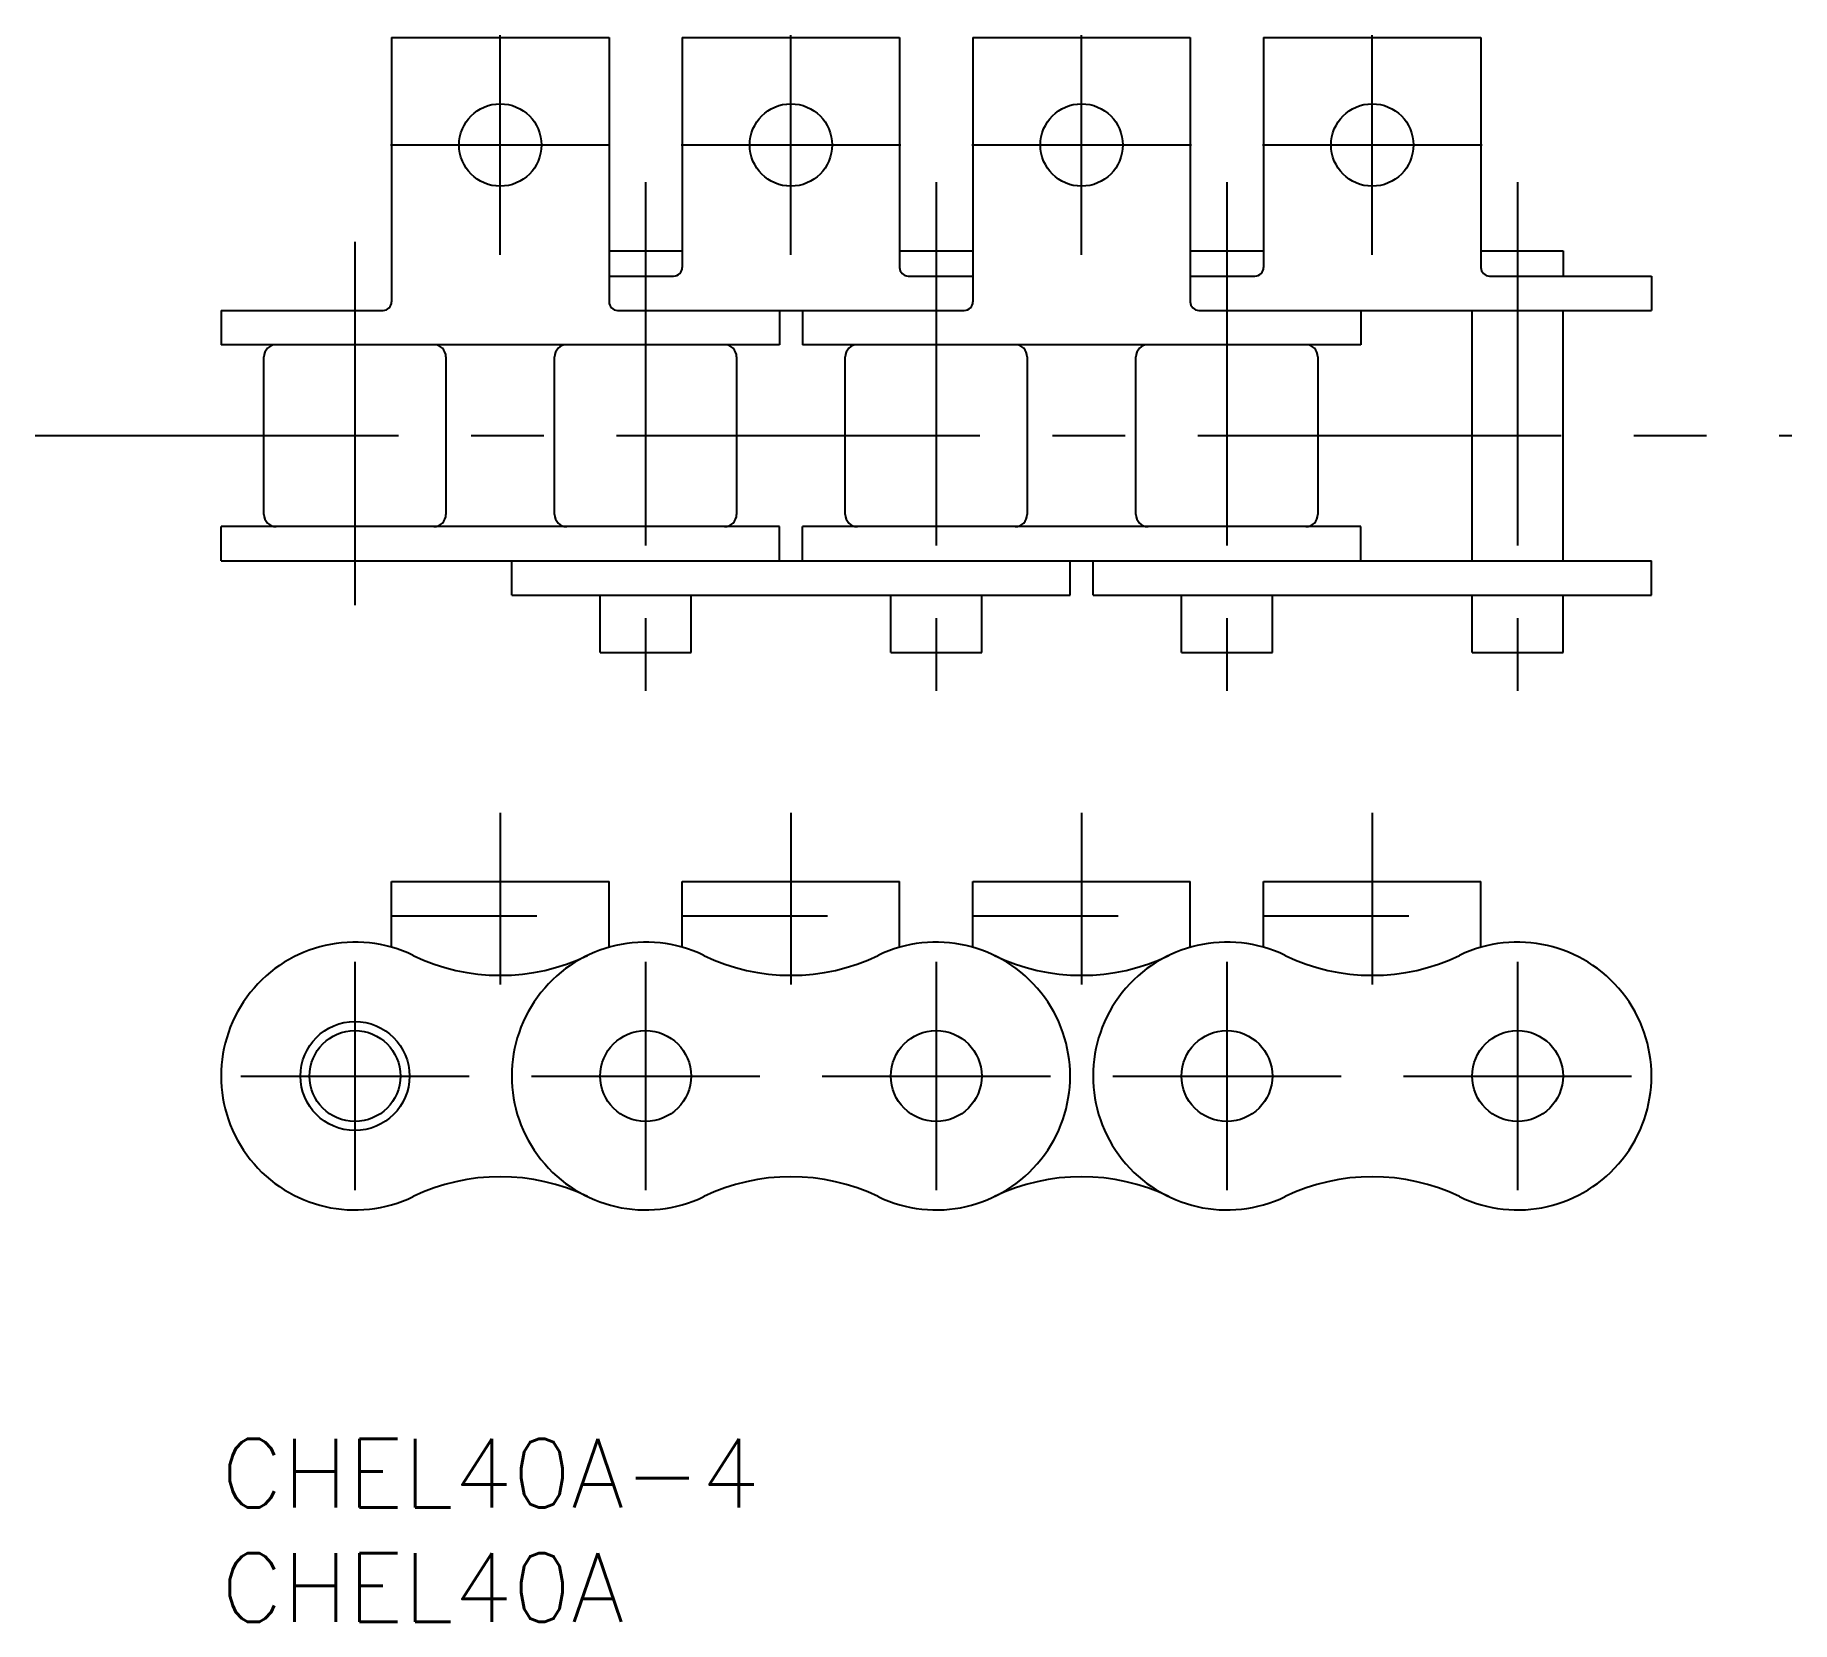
# Model space of a CAD drawing. Extents: x -8.1 to 68.6, y -8 to 61.3.
import ezdxf

# ---------------------------------------------------------------- set-up
doc = ezdxf.new("R2010")
doc.units = 0
doc.header["$LTSCALE"] = 0.5
doc.linetypes.add('CENTER', pattern=[50.8, 31.75, -6.35, 6.35, -6.35])
doc.linetypes.add('DASHED', pattern=[19.05, 12.7, -6.35])
for name, color, linetype in [('MSM_CENTER', 1, 'CENTER'), ('MSM_CONTINUOUS', 7, 'CONTINUOUS'), ('MSM_DASHED', 4, 'DASHED'), ('MSM_PART_NUMBER', 7, 'CONTINUOUS')]:
    doc.layers.add(name, color=color, linetype=linetype)
doc.styles.get("Standard").update_dxf_attribs({"font": 'txt.shx', "height": 3, "bigfont": 'bigfont.shx'})

# ---------------------------------------------------------------- blocks, each defined once
blk = doc.blocks.new('*U3')
at = {"layer": 'MSM_PART_NUMBER'}
blk.add_text('CHEL40A-4', height=3, dxfattribs=at).set_placement((0, -3))
blk = doc.blocks.new('*U4')
at = {"layer": 'MSM_PART_NUMBER'}
blk.add_text('CHEL40A', height=3, dxfattribs=at).set_placement((0, -8))

msp = doc.modelspace()

# ---------------------------------------------------------------- linework, layer by layer
at = {"layer": 'MSM_CENTER'}
for p, q in [((12.2, 51.73), (12.2, 61.33)), ((24.9, 51.73), (24.9, 61.33)), ((37.6, 51.73), (37.6, 61.33)), ((50.3, 51.73), (50.3, 61.33)), ((7.4, 56.53), (17, 56.53)), ((20.1, 56.53), (29.7, 56.53)), ((32.8, 56.53), (42.4, 56.53)), ((45.5, 56.53), (55.1, 56.53)), ((18.55, 54.9), (18.55, 31.35)), ((31.25, 54.9), (31.25, 31.35)), ((43.95, 54.9), (43.95, 31.35)), ((56.65, 54.9), (56.65, 31.35)), ((5.85, 52.305), (5.85, 35.355)), ((-8.125, 43.83), (68.635, 43.83)), ((12.2, 27.35), (12.2, 19.85)), ((24.9, 27.35), (24.9, 19.85)), ((37.6, 27.35), (37.6, 19.85)), ((50.3, 27.35), (50.3, 19.85)), ((5.85, 20.835), (5.85, 10.865)), ((18.55, 20.835), (18.55, 10.865)), ((31.25, 20.835), (31.25, 10.865)), ((43.95, 20.835), (43.95, 10.865)), ((56.65, 20.835), (56.65, 10.865)), ((0.865, 15.85), (10.835, 15.85)), ((13.565, 15.85), (23.535, 15.85)), ((26.265, 15.85), (36.235, 15.85)), ((38.965, 15.85), (48.935, 15.85)), ((51.665, 15.85), (61.635, 15.85))]:
    msp.add_line(p, q, dxfattribs=at)
at = {"layer": 'MSM_CONTINUOUS'}
for p, q in [((7.45, 61.23), (7.45, 49.68)), ((7.45, 61.23), (16.95, 61.23)), ((16.95, 61.23), (16.95, 49.68)), ((20.15, 61.23), (20.15, 51.18)), ((20.15, 61.23), (29.65, 61.23)), ((29.65, 61.23), (29.65, 51.18)), ((32.85, 61.23), (32.85, 49.68)), ((32.85, 61.23), (42.35, 61.23)), ((42.35, 61.23), (42.35, 49.68)), ((45.55, 61.23), (45.55, 51.18)), ((45.55, 61.23), (55.05, 61.23)), ((55.05, 61.23), (55.05, 51.18)), ((16.95, 51.9), (20.15, 51.9)), ((29.65, 51.9), (32.85, 51.9)), ((42.35, 51.9), (45.55, 51.9)), ((55.05, 51.9), (58.635, 51.9)), ((58.635, 51.9), (58.635, 50.805)), ((16.95, 50.805), (19.775, 50.805)), ((30.025, 50.805), (32.85, 50.805)), ((42.35, 50.805), (45.175, 50.805)), ((55.425, 50.805), (62.5, 50.805)), ((62.5, 50.805), (62.5, 49.305)), ((0, 49.305), (7.075, 49.305)), ((0, 49.305), (0, 47.805)), ((17.325, 49.305), (32.475, 49.305)), ((24.4, 49.305), (24.4, 47.805)), ((25.4, 49.305), (25.4, 47.805)), ((42.725, 49.305), (62.5, 49.305)), ((49.8, 49.305), (49.8, 47.805)), ((54.665, 38.355), (54.665, 49.305)), ((58.635, 38.355), (58.635, 49.305)), ((24.4, 47.805), (0, 47.805)), ((49.8, 47.805), (25.4, 47.805)), ((1.875, 40.385), (1.875, 47.275)), ((9.825, 47.275), (9.825, 40.385)), ((14.575, 40.385), (14.575, 47.275)), ((22.525, 47.275), (22.525, 40.385)), ((27.275, 40.385), (27.275, 47.275)), ((35.225, 47.275), (35.225, 40.385)), ((39.975, 40.385), (39.975, 47.275)), ((47.925, 47.275), (47.925, 40.385)), ((0, 38.355), (0, 39.855)), ((24.4, 39.855), (0, 39.855)), ((24.4, 38.355), (24.4, 39.855)), ((25.4, 38.355), (25.4, 39.855)), ((49.8, 39.855), (25.4, 39.855)), ((49.8, 38.355), (49.8, 39.855)), ((0, 38.355), (62.5, 38.355)), ((12.7, 36.855), (12.7, 38.355)), ((37.1, 36.855), (37.1, 38.355)), ((38.1, 36.855), (38.1, 38.355)), ((62.5, 36.855), (62.5, 38.355)), ((12.7, 36.855), (37.1, 36.855)), ((16.565, 34.35), (16.565, 36.855)), ((20.535, 34.35), (20.535, 36.855)), ((29.265, 34.35), (29.265, 36.855)), ((33.235, 34.35), (33.235, 36.855)), ((38.1, 36.855), (62.5, 36.855)), ((41.965, 34.35), (41.965, 36.855)), ((45.935, 34.35), (45.935, 36.855)), ((54.665, 34.35), (54.665, 36.855)), ((58.635, 34.35), (58.635, 36.855)), ((16.565, 34.35), (20.535, 34.35)), ((29.265, 34.35), (33.235, 34.35)), ((41.965, 34.35), (45.935, 34.35)), ((54.665, 34.35), (58.635, 34.35)), ((7.45, 24.35), (16.95, 24.35)), ((7.45, 21.477), (7.45, 24.35)), ((16.95, 21.477), (16.95, 24.35)), ((20.15, 24.35), (29.65, 24.35)), ((20.15, 21.477), (20.15, 24.35)), ((29.65, 21.477), (29.65, 24.35)), ((32.85, 24.35), (42.35, 24.35)), ((32.85, 21.477), (32.85, 24.35)), ((42.35, 21.477), (42.35, 24.35)), ((45.55, 24.35), (55.05, 24.35)), ((45.55, 21.477), (45.55, 24.35)), ((55.05, 21.477), (55.05, 24.35))]:
    msp.add_line(p, q, dxfattribs=at)
for centre, radius in [((12.2, 56.53), 1.8), ((24.9, 56.53), 1.8), ((37.6, 56.53), 1.8), ((50.3, 56.53), 1.8), ((5.85, 15.85), 2.382), ((5.85, 15.85), 1.985), ((18.55, 15.85), 1.985), ((31.25, 15.85), 1.985), ((43.95, 15.85), 1.985), ((56.65, 15.85), 1.985)]:
    msp.add_circle(centre, radius, dxfattribs=at)
for centre, radius, start, end in [((19.775, 51.18), 0.375, 270, 0), ((30.025, 51.18), 0.375, 180, 270), ((45.175, 51.18), 0.375, 270, 0), ((55.425, 51.18), 0.375, 180, 270), ((7.075, 49.68), 0.375, 270, 0), ((17.325, 49.68), 0.375, 180, 270), ((32.475, 49.68), 0.375, 270, 0), ((42.725, 49.68), 0.375, 180, 270), ((2.405, 47.275), 0.53, 90, 180), ((9.295, 47.275), 0.53, 0, 90), ((15.105, 47.275), 0.53, 90, 180), ((21.995, 47.275), 0.53, 0, 90), ((27.805, 47.275), 0.53, 90, 180), ((34.695, 47.275), 0.53, 0, 90), ((40.505, 47.275), 0.53, 90, 180), ((47.395, 47.275), 0.53, 0, 90), ((2.405, 40.385), 0.53, 180, 270), ((9.295, 40.385), 0.53, 270, 0), ((15.105, 40.385), 0.53, 180, 270), ((21.995, 40.385), 0.53, 270, 0), ((27.805, 40.385), 0.53, 180, 270), ((34.695, 40.385), 0.53, 270, 0), ((40.505, 40.385), 0.53, 180, 270), ((47.395, 40.385), 0.53, 270, 0), ((5.85, 15.85), 5.85, 64.26636, 295.73366), ((18.55, 15.85), 5.85, 64.26636, 295.73366), ((31.25, 15.85), 5.85, 244.26636, 115.73362), ((43.95, 15.85), 5.85, 64.26636, 295.73366), ((56.65, 15.85), 5.85, 244.26636, 115.73362), ((12.2, 29.025), 8.775, 244.26636, 295.73364), ((24.9, 29.025), 8.775, 244.26636, 295.73364), ((37.6, 29.025), 8.775, 244.26636, 295.73364), ((50.3, 29.025), 8.775, 244.26636, 295.73364), ((12.2, 2.675), 8.775, 64.26636, 115.73364), ((24.9, 2.675), 8.775, 64.26636, 115.73364), ((37.6, 2.675), 8.775, 64.26636, 115.73364), ((50.3, 2.675), 8.775, 64.26636, 115.73364)]:
    msp.add_arc(centre, radius, start, end, dxfattribs=at)
at = {"layer": 'MSM_DASHED'}
for p, q in [((7.45, 22.85), (16.95, 22.85)), ((20.15, 22.85), (29.65, 22.85)), ((32.85, 22.85), (42.35, 22.85)), ((45.55, 22.85), (55.05, 22.85))]:
    msp.add_line(p, q, dxfattribs=at)

# ---------------------------------------------------------------- block references
at = {"layer": 'MSM_CONTINUOUS'}
for name in ['*U3', '*U4']:
    msp.add_blockref(name, (0, 0), dxfattribs=at)

doc.saveas('drawing.dxf')
